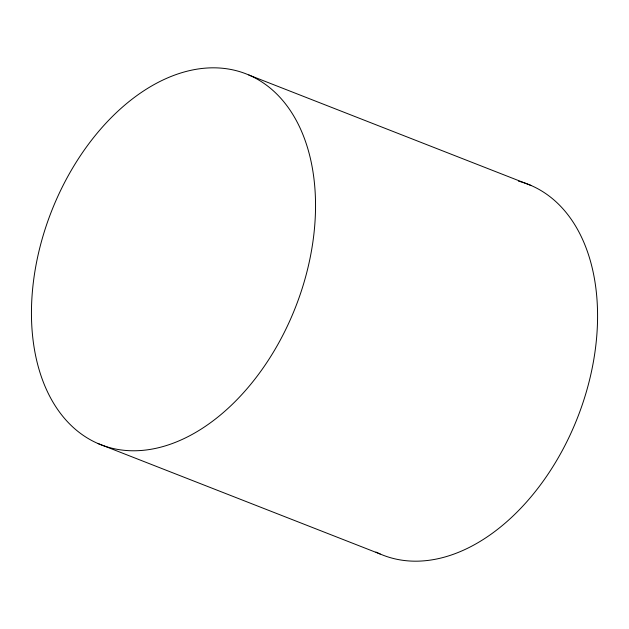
<?xml version="1.0" encoding="UTF-8"?>
<svg xmlns="http://www.w3.org/2000/svg" width="629" height="629" viewBox="0 0 629 629"><rect width="100%" height="100%" fill="white"/><g stroke="black" fill="none" stroke-linecap="round" stroke-linejoin="round"><path stroke-width="0.94" d="M248.801 74.977A199.141 131.099 -68.6 0 1 240.089 396.443A199.141 131.099 -68.6 0 1 31.536 306.457A199.141 131.099 -68.6 0 1 248.801 74.977L530.852 185.398M98.148 443.602L380.199 554.023M518.461 181.128A199.141 131.099 -68.6 0 1 578.295 415.714A199.141 131.099 -68.6 0 1 375.953 552.05"/></g></svg>
